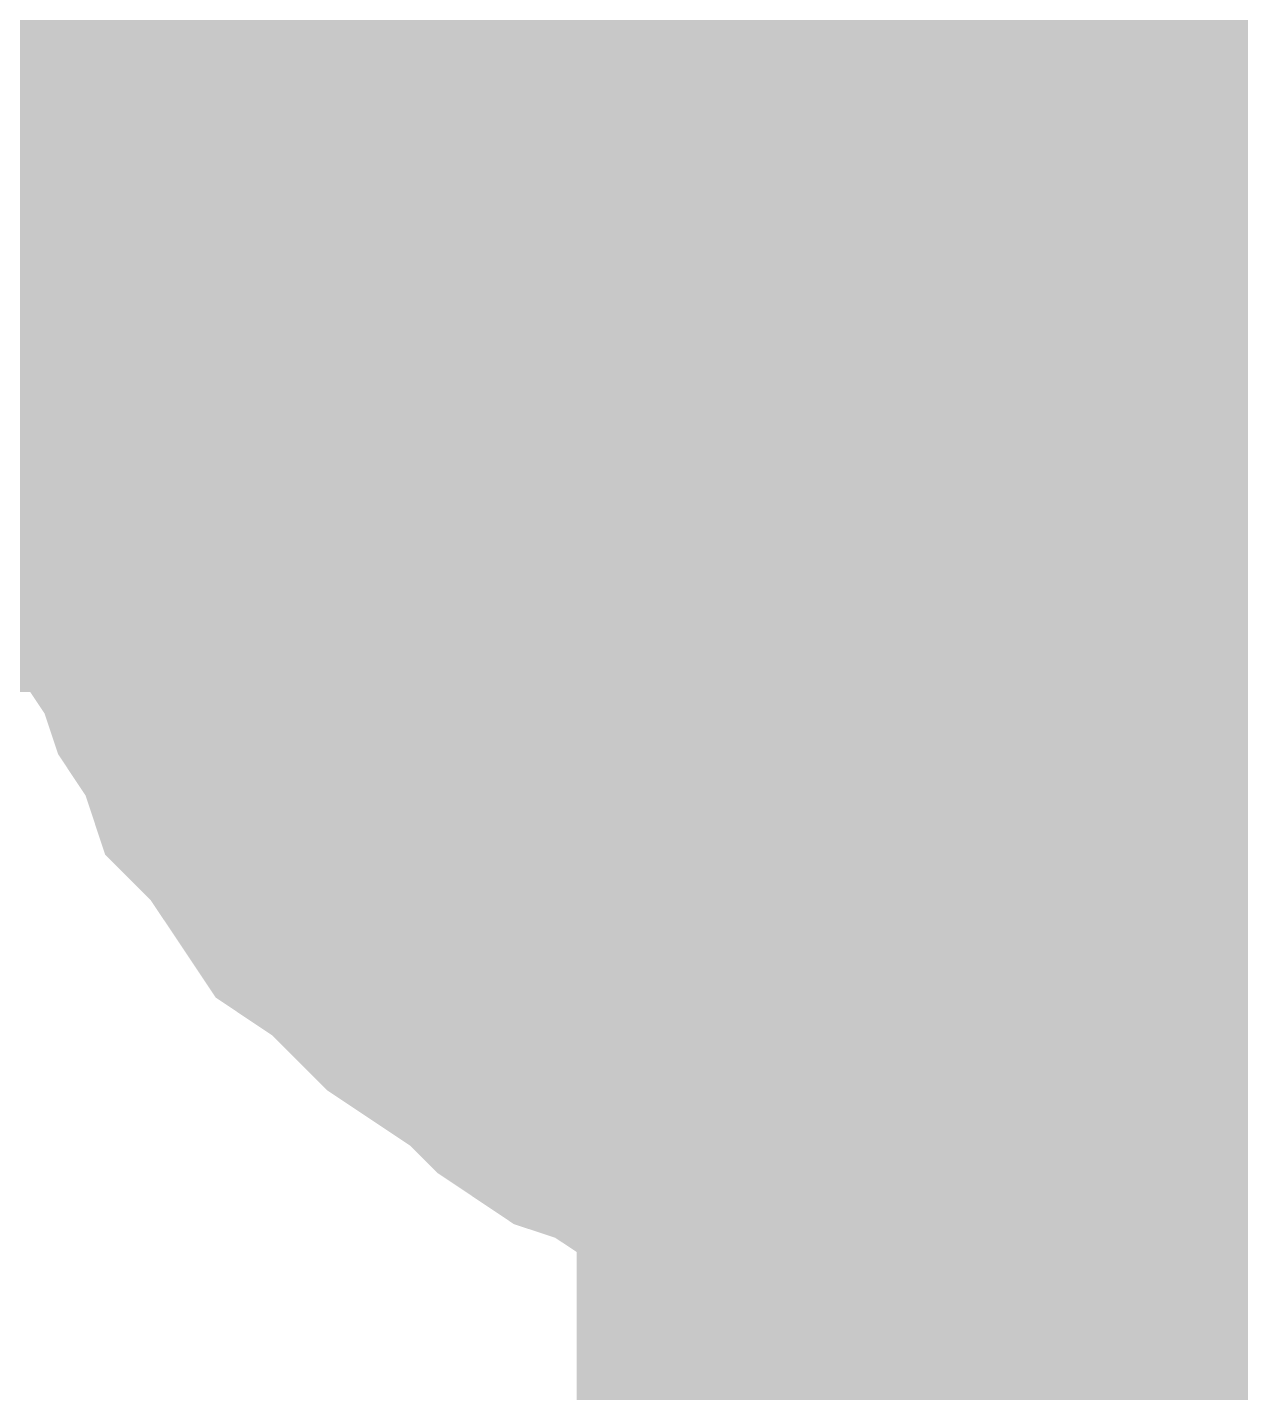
# Model space of a CAD drawing. Header units: inches. Extents: x 0 to 841, y 0 to 594.
# Drawn here: x 329.183 to 330.174, y 329.045 to 330.161 of the extents above; entities that cross this region are included whole.
import ezdxf

# ---------------------------------------------------------------- set-up
doc = ezdxf.new("R2010")
doc.units = ezdxf.units.IN
doc.layers.add('Sheet', color=255, linetype='Continuous')

msp = doc.modelspace()

# ---------------------------------------------------------------- linework, layer by layer
at = {"layer": 'Sheet'}
msp.add_lwpolyline([(329.746, 330, 0.508, 0.508, 1), (330.254, 330, 0.508, 0.508, 1)], format="xyseb", close=True, dxfattribs=at)
for points in [[(329.2539, 329.9925, 0.2997, 0.2997, 0), (329.2539, 330.0374, 0.2997, 0.2997, 0), (329.2539, 330.0711, 0.2997, 0.2997, 0), (329.2652, 330.1048, 0.2997, 0.2997, 0), (329.2652, 330.1497, 0.2997, 0.2997, 0), (329.2764, 330.1834, 0.2997, 0.2997, 0), (329.2876, 330.2171, 0.2997, 0.2997, 0), (329.2988, 330.262, 0.2997, 0.2997, 0), (329.3101, 330.2957, 0.2997, 0.2997, 0), (329.3325, 330.3294, 0.2997, 0.2997, 0)], [(329.2539, 329.9925, 0.2997, 0.2997, 0), (329.2539, 330.0374, 0.2997, 0.2997, 0), (329.2539, 330.0711, 0.2997, 0.2997, 0), (329.2652, 330.1048, 0.2997, 0.2997, 0), (329.2652, 330.1497, 0.2997, 0.2997, 0), (329.2764, 330.1834, 0.2997, 0.2997, 0), (329.2876, 330.2171, 0.2997, 0.2997, 0), (329.2988, 330.262, 0.2997, 0.2997, 0), (329.3101, 330.2957, 0.2997, 0.2997, 0), (329.3325, 330.3294, 0.2997, 0.2997, 0)], [(329.2539, 329.9925, 0.2997, 0.2997, 0), (329.2539, 330.0374, 0.2997, 0.2997, 0), (329.2539, 330.0711, 0.2997, 0.2997, 0), (329.2652, 330.1048, 0.2997, 0.2997, 0), (329.2652, 330.1497, 0.2997, 0.2997, 0), (329.2764, 330.1834, 0.2997, 0.2997, 0), (329.2876, 330.2171, 0.2997, 0.2997, 0), (329.2988, 330.262, 0.2997, 0.2997, 0), (329.3101, 330.2957, 0.2997, 0.2997, 0), (329.3325, 330.3294, 0.2997, 0.2997, 0)], [(329.501, 329.9925, 0.2997, 0.2997, 0), (329.501, 330.015, 0.2997, 0.2997, 0), (329.501, 330.0487, 0.2997, 0.2997, 0), (329.5122, 330.0711, 0.2997, 0.2997, 0), (329.5122, 330.0936, 0.2997, 0.2997, 0), (329.5122, 330.116, 0.2997, 0.2997, 0), (329.5234, 330.1385, 0.2997, 0.2997, 0), (329.5346, 330.1722, 0.2997, 0.2997, 0), (329.5459, 330.1946, 0.2997, 0.2997, 0), (329.5459, 330.2171, 0.2997, 0.2997, 0), (329.5571, 330.2396, 0.2997, 0.2997, 0), (329.5683, 330.2508, 0.2997, 0.2997, 0), (329.5908, 330.2733, 0.2997, 0.2997, 0), (329.602, 330.2957, 0.2997, 0.2997, 0), (329.6133, 330.3182, 0.2997, 0.2997, 0)], [(329.501, 329.9925, 0.2997, 0.2997, 0), (329.501, 330.015, 0.2997, 0.2997, 0), (329.501, 330.0487, 0.2997, 0.2997, 0), (329.5122, 330.0711, 0.2997, 0.2997, 0), (329.5122, 330.0936, 0.2997, 0.2997, 0), (329.5122, 330.116, 0.2997, 0.2997, 0), (329.5234, 330.1385, 0.2997, 0.2997, 0), (329.5346, 330.1722, 0.2997, 0.2997, 0), (329.5459, 330.1946, 0.2997, 0.2997, 0), (329.5459, 330.2171, 0.2997, 0.2997, 0), (329.5571, 330.2396, 0.2997, 0.2997, 0), (329.5683, 330.2508, 0.2997, 0.2997, 0), (329.5908, 330.2733, 0.2997, 0.2997, 0), (329.602, 330.2957, 0.2997, 0.2997, 0), (329.6133, 330.3182, 0.2997, 0.2997, 0)], [(350.0049, 324.9953, 0.7493, 0.7493, 0), (345.0081, 324.9953, 0.7493, 0.7493, 0), (345.0081, 329.9925, 0.7493, 0.7493, 0), (330.0063, 329.9925, 0.7493, 0.7493, 0), (312.5116, 329.9925, 0.7493, 0.7493, 0)], [(330.0063, 324.49, 0.7493, 0.7493, 0), (330.0063, 329.9925, 0.7493, 0.7493, 0)], [(329.2539, 329.9925, 0.0991, 0.0991, 0), (329.2539, 330.0374, 0.0991, 0.0991, 0), (329.2539, 330.0711, 0.0991, 0.0991, 0), (329.2652, 330.1048, 0.0991, 0.0991, 0), (329.2652, 330.1497, 0.0991, 0.0991, 0), (329.2764, 330.1834, 0.0991, 0.0991, 0), (329.2876, 330.2171, 0.0991, 0.0991, 0)], [(329.2539, 329.9925, 0.0991, 0.0991, 0), (329.2539, 330.0374, 0.0991, 0.0991, 0), (329.2539, 330.0711, 0.0991, 0.0991, 0), (329.2652, 330.1048, 0.0991, 0.0991, 0), (329.2652, 330.1497, 0.0991, 0.0991, 0), (329.2764, 330.1834, 0.0991, 0.0991, 0), (329.2876, 330.2171, 0.0991, 0.0991, 0)], [(329.2539, 329.9925, 0.0991, 0.0991, 0), (329.2539, 330.0374, 0.0991, 0.0991, 0), (329.2539, 330.0711, 0.0991, 0.0991, 0), (329.2652, 330.1048, 0.0991, 0.0991, 0), (329.2652, 330.1497, 0.0991, 0.0991, 0), (329.2764, 330.1834, 0.0991, 0.0991, 0), (329.2876, 330.2171, 0.0991, 0.0991, 0)], [(329.501, 329.9925, 0.0991, 0.0991, 0), (329.501, 330.015, 0.0991, 0.0991, 0), (329.501, 330.0487, 0.0991, 0.0991, 0), (329.5122, 330.0711, 0.0991, 0.0991, 0), (329.5122, 330.0936, 0.0991, 0.0991, 0), (329.5122, 330.116, 0.0991, 0.0991, 0), (329.5234, 330.1385, 0.0991, 0.0991, 0), (329.5346, 330.1722, 0.0991, 0.0991, 0), (329.5459, 330.1946, 0.0991, 0.0991, 0), (329.5459, 330.2171, 0.0991, 0.0991, 0)], [(329.501, 329.9925, 0.0991, 0.0991, 0), (329.501, 330.015, 0.0991, 0.0991, 0), (329.501, 330.0487, 0.0991, 0.0991, 0), (329.5122, 330.0711, 0.0991, 0.0991, 0), (329.5122, 330.0936, 0.0991, 0.0991, 0), (329.5122, 330.116, 0.0991, 0.0991, 0), (329.5234, 330.1385, 0.0991, 0.0991, 0), (329.5346, 330.1722, 0.0991, 0.0991, 0), (329.5459, 330.1946, 0.0991, 0.0991, 0), (329.5459, 330.2171, 0.0991, 0.0991, 0)], [(330.0063, 329.2289, 0.2997, 0.2997, 0), (329.9726, 329.2289, 0.2997, 0.2997, 0), (329.9277, 329.2289, 0.2997, 0.2997, 0), (329.894, 329.2401, 0.2997, 0.2997, 0), (329.8491, 329.2401, 0.2997, 0.2997, 0), (329.8154, 329.2514, 0.2997, 0.2997, 0), (329.7817, 329.2626, 0.2997, 0.2997, 0), (329.748, 329.2738, 0.2997, 0.2997, 0), (329.7143, 329.2851, 0.2997, 0.2997, 0), (329.6806, 329.3075, 0.2997, 0.2997, 0), (329.6469, 329.3187, 0.2997, 0.2997, 0), (329.6133, 329.3412, 0.2997, 0.2997, 0), (329.5908, 329.3637, 0.2997, 0.2997, 0), (329.5571, 329.3861, 0.2997, 0.2997, 0), (329.5234, 329.4086, 0.2997, 0.2997, 0), (329.501, 329.431, 0.2997, 0.2997, 0), (329.4785, 329.4535, 0.2997, 0.2997, 0), (329.4448, 329.476, 0.2997, 0.2997, 0), (329.4224, 329.5096, 0.2997, 0.2997, 0), (329.3999, 329.5433, 0.2997, 0.2997, 0), (329.3774, 329.5658, 0.2997, 0.2997, 0), (329.3662, 329.5995, 0.2997, 0.2997, 0), (329.3438, 329.6332, 0.2997, 0.2997, 0), (329.3325, 329.6669, 0.2997, 0.2997, 0), (329.3101, 329.7005, 0.2997, 0.2997, 0), (329.2988, 329.7342, 0.2997, 0.2997, 0), (329.2876, 329.7679, 0.2997, 0.2997, 0), (329.2764, 329.8016, 0.2997, 0.2997, 0), (329.2652, 329.8353, 0.2997, 0.2997, 0), (329.2652, 329.8802, 0.2997, 0.2997, 0), (329.2539, 329.9139, 0.2997, 0.2997, 0), (329.2539, 329.9588, 0.2997, 0.2997, 0), (329.2539, 329.9925, 0.2997, 0.2997, 0)], [(329.2539, 329.9925, 0.2997, 0.2997, 0), (329.2539, 329.9925, 0.2997, 0.2997, 0)], [(330.0063, 329.2289, 0.2997, 0.2997, 0), (329.9726, 329.2289, 0.2997, 0.2997, 0), (329.9277, 329.2289, 0.2997, 0.2997, 0), (329.894, 329.2401, 0.2997, 0.2997, 0), (329.8491, 329.2401, 0.2997, 0.2997, 0), (329.8154, 329.2514, 0.2997, 0.2997, 0), (329.7817, 329.2626, 0.2997, 0.2997, 0), (329.748, 329.2738, 0.2997, 0.2997, 0), (329.7143, 329.2851, 0.2997, 0.2997, 0), (329.6806, 329.3075, 0.2997, 0.2997, 0), (329.6469, 329.3187, 0.2997, 0.2997, 0), (329.6133, 329.3412, 0.2997, 0.2997, 0), (329.5908, 329.3637, 0.2997, 0.2997, 0), (329.5571, 329.3861, 0.2997, 0.2997, 0), (329.5234, 329.4086, 0.2997, 0.2997, 0), (329.501, 329.431, 0.2997, 0.2997, 0), (329.4785, 329.4535, 0.2997, 0.2997, 0), (329.4448, 329.476, 0.2997, 0.2997, 0), (329.4224, 329.5096, 0.2997, 0.2997, 0), (329.3999, 329.5433, 0.2997, 0.2997, 0), (329.3774, 329.5658, 0.2997, 0.2997, 0), (329.3662, 329.5995, 0.2997, 0.2997, 0), (329.3438, 329.6332, 0.2997, 0.2997, 0), (329.3325, 329.6669, 0.2997, 0.2997, 0), (329.3101, 329.7005, 0.2997, 0.2997, 0), (329.2988, 329.7342, 0.2997, 0.2997, 0), (329.2876, 329.7679, 0.2997, 0.2997, 0), (329.2764, 329.8016, 0.2997, 0.2997, 0), (329.2652, 329.8353, 0.2997, 0.2997, 0), (329.2652, 329.8802, 0.2997, 0.2997, 0), (329.2539, 329.9139, 0.2997, 0.2997, 0), (329.2539, 329.9588, 0.2997, 0.2997, 0), (329.2539, 329.9925, 0.2997, 0.2997, 0)], [(329.2539, 329.9925, 0.2997, 0.2997, 0), (329.2539, 329.9925, 0.2997, 0.2997, 0)], [(330.0063, 329.2289, 0.2997, 0.2997, 0), (329.9726, 329.2289, 0.2997, 0.2997, 0), (329.9277, 329.2289, 0.2997, 0.2997, 0), (329.894, 329.2401, 0.2997, 0.2997, 0), (329.8491, 329.2401, 0.2997, 0.2997, 0), (329.8154, 329.2514, 0.2997, 0.2997, 0), (329.7817, 329.2626, 0.2997, 0.2997, 0), (329.748, 329.2738, 0.2997, 0.2997, 0), (329.7143, 329.2851, 0.2997, 0.2997, 0), (329.6806, 329.3075, 0.2997, 0.2997, 0), (329.6469, 329.3187, 0.2997, 0.2997, 0), (329.6133, 329.3412, 0.2997, 0.2997, 0), (329.5908, 329.3637, 0.2997, 0.2997, 0), (329.5571, 329.3861, 0.2997, 0.2997, 0), (329.5234, 329.4086, 0.2997, 0.2997, 0), (329.501, 329.431, 0.2997, 0.2997, 0), (329.4785, 329.4535, 0.2997, 0.2997, 0), (329.4448, 329.476, 0.2997, 0.2997, 0), (329.4224, 329.5096, 0.2997, 0.2997, 0), (329.3999, 329.5433, 0.2997, 0.2997, 0), (329.3774, 329.5658, 0.2997, 0.2997, 0), (329.3662, 329.5995, 0.2997, 0.2997, 0), (329.3438, 329.6332, 0.2997, 0.2997, 0), (329.3325, 329.6669, 0.2997, 0.2997, 0), (329.3101, 329.7005, 0.2997, 0.2997, 0), (329.2988, 329.7342, 0.2997, 0.2997, 0), (329.2876, 329.7679, 0.2997, 0.2997, 0), (329.2764, 329.8016, 0.2997, 0.2997, 0), (329.2652, 329.8353, 0.2997, 0.2997, 0), (329.2652, 329.8802, 0.2997, 0.2997, 0), (329.2539, 329.9139, 0.2997, 0.2997, 0), (329.2539, 329.9588, 0.2997, 0.2997, 0), (329.2539, 329.9925, 0.2997, 0.2997, 0)], [(329.2539, 329.9925, 0.2997, 0.2997, 0), (329.2539, 329.9925, 0.2997, 0.2997, 0)], [(330.0063, 329.4872, 0.2997, 0.2997, 0), (329.9838, 329.4872, 0.2997, 0.2997, 0), (329.9501, 329.4872, 0.2997, 0.2997, 0), (329.9277, 329.4984, 0.2997, 0.2997, 0), (329.9052, 329.4984, 0.2997, 0.2997, 0), (329.8827, 329.4984, 0.2997, 0.2997, 0), (329.8603, 329.5096, 0.2997, 0.2997, 0), (329.8266, 329.5209, 0.2997, 0.2997, 0), (329.8041, 329.5321, 0.2997, 0.2997, 0), (329.7817, 329.5321, 0.2997, 0.2997, 0), (329.7592, 329.5433, 0.2997, 0.2997, 0), (329.748, 329.5546, 0.2997, 0.2997, 0), (329.7255, 329.577, 0.2997, 0.2997, 0), (329.7031, 329.5882, 0.2997, 0.2997, 0), (329.6806, 329.5995, 0.2997, 0.2997, 0), (329.6694, 329.6219, 0.2997, 0.2997, 0), (329.6469, 329.6332, 0.2997, 0.2997, 0), (329.6357, 329.6556, 0.2997, 0.2997, 0), (329.6133, 329.6669, 0.2997, 0.2997, 0), (329.602, 329.6893, 0.2997, 0.2997, 0), (329.5908, 329.7118, 0.2997, 0.2997, 0), (329.5683, 329.7342, 0.2997, 0.2997, 0), (329.5571, 329.7455, 0.2997, 0.2997, 0), (329.5459, 329.7679, 0.2997, 0.2997, 0), (329.5459, 329.7904, 0.2997, 0.2997, 0), (329.5346, 329.8128, 0.2997, 0.2997, 0), (329.5234, 329.8465, 0.2997, 0.2997, 0), (329.5122, 329.869, 0.2997, 0.2997, 0), (329.5122, 329.8914, 0.2997, 0.2997, 0), (329.5122, 329.9139, 0.2997, 0.2997, 0), (329.501, 329.9364, 0.2997, 0.2997, 0), (329.501, 329.9701, 0.2997, 0.2997, 0), (329.501, 329.9925, 0.2997, 0.2997, 0)], [(329.501, 329.9925, 0.2997, 0.2997, 0), (329.501, 329.9925, 0.2997, 0.2997, 0)], [(330.0063, 329.4872, 0.2997, 0.2997, 0), (329.9838, 329.4872, 0.2997, 0.2997, 0), (329.9501, 329.4872, 0.2997, 0.2997, 0), (329.9277, 329.4984, 0.2997, 0.2997, 0), (329.9052, 329.4984, 0.2997, 0.2997, 0), (329.8827, 329.4984, 0.2997, 0.2997, 0), (329.8603, 329.5096, 0.2997, 0.2997, 0), (329.8266, 329.5209, 0.2997, 0.2997, 0), (329.8041, 329.5321, 0.2997, 0.2997, 0), (329.7817, 329.5321, 0.2997, 0.2997, 0), (329.7592, 329.5433, 0.2997, 0.2997, 0), (329.748, 329.5546, 0.2997, 0.2997, 0), (329.7255, 329.577, 0.2997, 0.2997, 0), (329.7031, 329.5882, 0.2997, 0.2997, 0), (329.6806, 329.5995, 0.2997, 0.2997, 0), (329.6694, 329.6219, 0.2997, 0.2997, 0), (329.6469, 329.6332, 0.2997, 0.2997, 0), (329.6357, 329.6556, 0.2997, 0.2997, 0), (329.6133, 329.6669, 0.2997, 0.2997, 0), (329.602, 329.6893, 0.2997, 0.2997, 0), (329.5908, 329.7118, 0.2997, 0.2997, 0), (329.5683, 329.7342, 0.2997, 0.2997, 0), (329.5571, 329.7455, 0.2997, 0.2997, 0), (329.5459, 329.7679, 0.2997, 0.2997, 0), (329.5459, 329.7904, 0.2997, 0.2997, 0), (329.5346, 329.8128, 0.2997, 0.2997, 0), (329.5234, 329.8465, 0.2997, 0.2997, 0), (329.5122, 329.869, 0.2997, 0.2997, 0), (329.5122, 329.8914, 0.2997, 0.2997, 0), (329.5122, 329.9139, 0.2997, 0.2997, 0), (329.501, 329.9364, 0.2997, 0.2997, 0), (329.501, 329.9701, 0.2997, 0.2997, 0), (329.501, 329.9925, 0.2997, 0.2997, 0)], [(329.501, 329.9925, 0.2997, 0.2997, 0), (329.501, 329.9925, 0.2997, 0.2997, 0)], [(330.0063, 324.9953, 0.2997, 0.2997, 0), (330.0063, 329.9925, 0.2997, 0.2997, 0)], [(330.0063, 329.2289, 0.0991, 0.0991, 0), (329.9726, 329.2289, 0.0991, 0.0991, 0), (329.9277, 329.2289, 0.0991, 0.0991, 0), (329.894, 329.2401, 0.0991, 0.0991, 0), (329.8491, 329.2401, 0.0991, 0.0991, 0), (329.8154, 329.2514, 0.0991, 0.0991, 0), (329.7817, 329.2626, 0.0991, 0.0991, 0), (329.748, 329.2738, 0.0991, 0.0991, 0), (329.7143, 329.2851, 0.0991, 0.0991, 0), (329.6806, 329.3075, 0.0991, 0.0991, 0), (329.6469, 329.3187, 0.0991, 0.0991, 0), (329.6133, 329.3412, 0.0991, 0.0991, 0), (329.5908, 329.3637, 0.0991, 0.0991, 0), (329.5571, 329.3861, 0.0991, 0.0991, 0), (329.5234, 329.4086, 0.0991, 0.0991, 0), (329.501, 329.431, 0.0991, 0.0991, 0), (329.4785, 329.4535, 0.0991, 0.0991, 0), (329.4448, 329.476, 0.0991, 0.0991, 0), (329.4224, 329.5096, 0.0991, 0.0991, 0), (329.3999, 329.5433, 0.0991, 0.0991, 0), (329.3774, 329.5658, 0.0991, 0.0991, 0), (329.3662, 329.5995, 0.0991, 0.0991, 0), (329.3438, 329.6332, 0.0991, 0.0991, 0), (329.3325, 329.6669, 0.0991, 0.0991, 0), (329.3101, 329.7005, 0.0991, 0.0991, 0), (329.2988, 329.7342, 0.0991, 0.0991, 0), (329.2876, 329.7679, 0.0991, 0.0991, 0), (329.2764, 329.8016, 0.0991, 0.0991, 0), (329.2652, 329.8353, 0.0991, 0.0991, 0), (329.2652, 329.8802, 0.0991, 0.0991, 0), (329.2539, 329.9139, 0.0991, 0.0991, 0), (329.2539, 329.9588, 0.0991, 0.0991, 0), (329.2539, 329.9925, 0.0991, 0.0991, 0)], [(329.2539, 329.9925, 0.0991, 0.0991, 0), (329.2539, 329.9925, 0.0991, 0.0991, 0)], [(330.0063, 329.2289, 0.0991, 0.0991, 0), (329.9726, 329.2289, 0.0991, 0.0991, 0), (329.9277, 329.2289, 0.0991, 0.0991, 0), (329.894, 329.2401, 0.0991, 0.0991, 0), (329.8491, 329.2401, 0.0991, 0.0991, 0), (329.8154, 329.2514, 0.0991, 0.0991, 0), (329.7817, 329.2626, 0.0991, 0.0991, 0), (329.748, 329.2738, 0.0991, 0.0991, 0), (329.7143, 329.2851, 0.0991, 0.0991, 0), (329.6806, 329.3075, 0.0991, 0.0991, 0), (329.6469, 329.3187, 0.0991, 0.0991, 0), (329.6133, 329.3412, 0.0991, 0.0991, 0), (329.5908, 329.3637, 0.0991, 0.0991, 0), (329.5571, 329.3861, 0.0991, 0.0991, 0), (329.5234, 329.4086, 0.0991, 0.0991, 0), (329.501, 329.431, 0.0991, 0.0991, 0), (329.4785, 329.4535, 0.0991, 0.0991, 0), (329.4448, 329.476, 0.0991, 0.0991, 0), (329.4224, 329.5096, 0.0991, 0.0991, 0), (329.3999, 329.5433, 0.0991, 0.0991, 0), (329.3774, 329.5658, 0.0991, 0.0991, 0), (329.3662, 329.5995, 0.0991, 0.0991, 0), (329.3438, 329.6332, 0.0991, 0.0991, 0), (329.3325, 329.6669, 0.0991, 0.0991, 0), (329.3101, 329.7005, 0.0991, 0.0991, 0), (329.2988, 329.7342, 0.0991, 0.0991, 0), (329.2876, 329.7679, 0.0991, 0.0991, 0), (329.2764, 329.8016, 0.0991, 0.0991, 0), (329.2652, 329.8353, 0.0991, 0.0991, 0), (329.2652, 329.8802, 0.0991, 0.0991, 0), (329.2539, 329.9139, 0.0991, 0.0991, 0), (329.2539, 329.9588, 0.0991, 0.0991, 0), (329.2539, 329.9925, 0.0991, 0.0991, 0)], [(329.2539, 329.9925, 0.0991, 0.0991, 0), (329.2539, 329.9925, 0.0991, 0.0991, 0)], [(330.0063, 329.2289, 0.0991, 0.0991, 0), (329.9726, 329.2289, 0.0991, 0.0991, 0), (329.9277, 329.2289, 0.0991, 0.0991, 0), (329.894, 329.2401, 0.0991, 0.0991, 0), (329.8491, 329.2401, 0.0991, 0.0991, 0), (329.8154, 329.2514, 0.0991, 0.0991, 0), (329.7817, 329.2626, 0.0991, 0.0991, 0), (329.748, 329.2738, 0.0991, 0.0991, 0), (329.7143, 329.2851, 0.0991, 0.0991, 0), (329.6806, 329.3075, 0.0991, 0.0991, 0), (329.6469, 329.3187, 0.0991, 0.0991, 0), (329.6133, 329.3412, 0.0991, 0.0991, 0), (329.5908, 329.3637, 0.0991, 0.0991, 0), (329.5571, 329.3861, 0.0991, 0.0991, 0), (329.5234, 329.4086, 0.0991, 0.0991, 0), (329.501, 329.431, 0.0991, 0.0991, 0), (329.4785, 329.4535, 0.0991, 0.0991, 0), (329.4448, 329.476, 0.0991, 0.0991, 0), (329.4224, 329.5096, 0.0991, 0.0991, 0), (329.3999, 329.5433, 0.0991, 0.0991, 0), (329.3774, 329.5658, 0.0991, 0.0991, 0), (329.3662, 329.5995, 0.0991, 0.0991, 0), (329.3438, 329.6332, 0.0991, 0.0991, 0), (329.3325, 329.6669, 0.0991, 0.0991, 0), (329.3101, 329.7005, 0.0991, 0.0991, 0), (329.2988, 329.7342, 0.0991, 0.0991, 0), (329.2876, 329.7679, 0.0991, 0.0991, 0), (329.2764, 329.8016, 0.0991, 0.0991, 0), (329.2652, 329.8353, 0.0991, 0.0991, 0), (329.2652, 329.8802, 0.0991, 0.0991, 0), (329.2539, 329.9139, 0.0991, 0.0991, 0), (329.2539, 329.9588, 0.0991, 0.0991, 0), (329.2539, 329.9925, 0.0991, 0.0991, 0)], [(329.2539, 329.9925, 0.0991, 0.0991, 0), (329.2539, 329.9925, 0.0991, 0.0991, 0)], [(330.0063, 329.4872, 0.0991, 0.0991, 0), (329.9838, 329.4872, 0.0991, 0.0991, 0), (329.9501, 329.4872, 0.0991, 0.0991, 0), (329.9277, 329.4984, 0.0991, 0.0991, 0), (329.9052, 329.4984, 0.0991, 0.0991, 0), (329.8827, 329.4984, 0.0991, 0.0991, 0), (329.8603, 329.5096, 0.0991, 0.0991, 0), (329.8266, 329.5209, 0.0991, 0.0991, 0), (329.8041, 329.5321, 0.0991, 0.0991, 0), (329.7817, 329.5321, 0.0991, 0.0991, 0), (329.7592, 329.5433, 0.0991, 0.0991, 0), (329.748, 329.5546, 0.0991, 0.0991, 0), (329.7255, 329.577, 0.0991, 0.0991, 0), (329.7031, 329.5882, 0.0991, 0.0991, 0), (329.6806, 329.5995, 0.0991, 0.0991, 0), (329.6694, 329.6219, 0.0991, 0.0991, 0), (329.6469, 329.6332, 0.0991, 0.0991, 0), (329.6357, 329.6556, 0.0991, 0.0991, 0), (329.6133, 329.6669, 0.0991, 0.0991, 0), (329.602, 329.6893, 0.0991, 0.0991, 0), (329.5908, 329.7118, 0.0991, 0.0991, 0), (329.5683, 329.7342, 0.0991, 0.0991, 0), (329.5571, 329.7455, 0.0991, 0.0991, 0), (329.5459, 329.7679, 0.0991, 0.0991, 0), (329.5459, 329.7904, 0.0991, 0.0991, 0), (329.5346, 329.8128, 0.0991, 0.0991, 0), (329.5234, 329.8465, 0.0991, 0.0991, 0), (329.5122, 329.869, 0.0991, 0.0991, 0), (329.5122, 329.8914, 0.0991, 0.0991, 0), (329.5122, 329.9139, 0.0991, 0.0991, 0), (329.501, 329.9364, 0.0991, 0.0991, 0), (329.501, 329.9701, 0.0991, 0.0991, 0), (329.501, 329.9925, 0.0991, 0.0991, 0)], [(329.501, 329.9925, 0.0991, 0.0991, 0), (329.501, 329.9925, 0.0991, 0.0991, 0)], [(330.0063, 329.4872, 0.0991, 0.0991, 0), (329.9838, 329.4872, 0.0991, 0.0991, 0), (329.9501, 329.4872, 0.0991, 0.0991, 0), (329.9277, 329.4984, 0.0991, 0.0991, 0), (329.9052, 329.4984, 0.0991, 0.0991, 0), (329.8827, 329.4984, 0.0991, 0.0991, 0), (329.8603, 329.5096, 0.0991, 0.0991, 0), (329.8266, 329.5209, 0.0991, 0.0991, 0), (329.8041, 329.5321, 0.0991, 0.0991, 0), (329.7817, 329.5321, 0.0991, 0.0991, 0), (329.7592, 329.5433, 0.0991, 0.0991, 0), (329.748, 329.5546, 0.0991, 0.0991, 0), (329.7255, 329.577, 0.0991, 0.0991, 0), (329.7031, 329.5882, 0.0991, 0.0991, 0), (329.6806, 329.5995, 0.0991, 0.0991, 0), (329.6694, 329.6219, 0.0991, 0.0991, 0), (329.6469, 329.6332, 0.0991, 0.0991, 0), (329.6357, 329.6556, 0.0991, 0.0991, 0), (329.6133, 329.6669, 0.0991, 0.0991, 0), (329.602, 329.6893, 0.0991, 0.0991, 0), (329.5908, 329.7118, 0.0991, 0.0991, 0), (329.5683, 329.7342, 0.0991, 0.0991, 0), (329.5571, 329.7455, 0.0991, 0.0991, 0), (329.5459, 329.7679, 0.0991, 0.0991, 0), (329.5459, 329.7904, 0.0991, 0.0991, 0), (329.5346, 329.8128, 0.0991, 0.0991, 0), (329.5234, 329.8465, 0.0991, 0.0991, 0), (329.5122, 329.869, 0.0991, 0.0991, 0), (329.5122, 329.8914, 0.0991, 0.0991, 0), (329.5122, 329.9139, 0.0991, 0.0991, 0), (329.501, 329.9364, 0.0991, 0.0991, 0), (329.501, 329.9701, 0.0991, 0.0991, 0), (329.501, 329.9925, 0.0991, 0.0991, 0)], [(329.501, 329.9925, 0.0991, 0.0991, 0), (329.501, 329.9925, 0.0991, 0.0991, 0)], [(330.3319, 329.5995, 0.2997, 0.2997, 0), (330.3094, 329.5882, 0.2997, 0.2997, 0), (330.2982, 329.577, 0.2997, 0.2997, 0), (330.2758, 329.5546, 0.2997, 0.2997, 0), (330.2533, 329.5433, 0.2997, 0.2997, 0), (330.2308, 329.5321, 0.2997, 0.2997, 0), (330.2084, 329.5321, 0.2997, 0.2997, 0), (330.1859, 329.5209, 0.2997, 0.2997, 0), (330.1635, 329.5096, 0.2997, 0.2997, 0), (330.1298, 329.4984, 0.2997, 0.2997, 0), (330.1073, 329.4984, 0.2997, 0.2997, 0), (330.0849, 329.4984, 0.2997, 0.2997, 0), (330.0624, 329.4872, 0.2997, 0.2997, 0), (330.0287, 329.4872, 0.2997, 0.2997, 0), (330.0063, 329.4872, 0.2997, 0.2997, 0)], [(330.3319, 329.5995, 0.2997, 0.2997, 0), (330.3094, 329.5882, 0.2997, 0.2997, 0), (330.2982, 329.577, 0.2997, 0.2997, 0), (330.2758, 329.5546, 0.2997, 0.2997, 0), (330.2533, 329.5433, 0.2997, 0.2997, 0), (330.2308, 329.5321, 0.2997, 0.2997, 0), (330.2084, 329.5321, 0.2997, 0.2997, 0), (330.1859, 329.5209, 0.2997, 0.2997, 0), (330.1635, 329.5096, 0.2997, 0.2997, 0), (330.1298, 329.4984, 0.2997, 0.2997, 0), (330.1073, 329.4984, 0.2997, 0.2997, 0), (330.0849, 329.4984, 0.2997, 0.2997, 0), (330.0624, 329.4872, 0.2997, 0.2997, 0), (330.0287, 329.4872, 0.2997, 0.2997, 0), (330.0063, 329.4872, 0.2997, 0.2997, 0)], [(330.2308, 329.5321, 0.0991, 0.0991, 0), (330.2084, 329.5321, 0.0991, 0.0991, 0), (330.1859, 329.5209, 0.0991, 0.0991, 0), (330.1635, 329.5096, 0.0991, 0.0991, 0), (330.1298, 329.4984, 0.0991, 0.0991, 0), (330.1073, 329.4984, 0.0991, 0.0991, 0), (330.0849, 329.4984, 0.0991, 0.0991, 0), (330.0624, 329.4872, 0.0991, 0.0991, 0), (330.0287, 329.4872, 0.0991, 0.0991, 0), (330.0063, 329.4872, 0.0991, 0.0991, 0)], [(330.2308, 329.5321, 0.0991, 0.0991, 0), (330.2084, 329.5321, 0.0991, 0.0991, 0), (330.1859, 329.5209, 0.0991, 0.0991, 0), (330.1635, 329.5096, 0.0991, 0.0991, 0), (330.1298, 329.4984, 0.0991, 0.0991, 0), (330.1073, 329.4984, 0.0991, 0.0991, 0), (330.0849, 329.4984, 0.0991, 0.0991, 0), (330.0624, 329.4872, 0.0991, 0.0991, 0), (330.0287, 329.4872, 0.0991, 0.0991, 0), (330.0063, 329.4872, 0.0991, 0.0991, 0)], [(330.3431, 329.3075, 0.2997, 0.2997, 0), (330.3094, 329.2851, 0.2997, 0.2997, 0), (330.2758, 329.2738, 0.2997, 0.2997, 0), (330.2308, 329.2626, 0.2997, 0.2997, 0), (330.1972, 329.2514, 0.2997, 0.2997, 0), (330.1635, 329.2401, 0.2997, 0.2997, 0), (330.1186, 329.2401, 0.2997, 0.2997, 0), (330.0849, 329.2289, 0.2997, 0.2997, 0), (330.0512, 329.2289, 0.2997, 0.2997, 0), (330.0063, 329.2289, 0.2997, 0.2997, 0)], [(330.3431, 329.3075, 0.2997, 0.2997, 0), (330.3094, 329.2851, 0.2997, 0.2997, 0), (330.2758, 329.2738, 0.2997, 0.2997, 0), (330.2308, 329.2626, 0.2997, 0.2997, 0), (330.1972, 329.2514, 0.2997, 0.2997, 0), (330.1635, 329.2401, 0.2997, 0.2997, 0), (330.1186, 329.2401, 0.2997, 0.2997, 0), (330.0849, 329.2289, 0.2997, 0.2997, 0), (330.0512, 329.2289, 0.2997, 0.2997, 0), (330.0063, 329.2289, 0.2997, 0.2997, 0)], [(330.3431, 329.3075, 0.2997, 0.2997, 0), (330.3094, 329.2851, 0.2997, 0.2997, 0), (330.2758, 329.2738, 0.2997, 0.2997, 0), (330.2308, 329.2626, 0.2997, 0.2997, 0), (330.1972, 329.2514, 0.2997, 0.2997, 0), (330.1635, 329.2401, 0.2997, 0.2997, 0), (330.1186, 329.2401, 0.2997, 0.2997, 0), (330.0849, 329.2289, 0.2997, 0.2997, 0), (330.0512, 329.2289, 0.2997, 0.2997, 0), (330.0063, 329.2289, 0.2997, 0.2997, 0)], [(330.2308, 329.2626, 0.0991, 0.0991, 0), (330.1972, 329.2514, 0.0991, 0.0991, 0), (330.1635, 329.2401, 0.0991, 0.0991, 0), (330.1186, 329.2401, 0.0991, 0.0991, 0), (330.0849, 329.2289, 0.0991, 0.0991, 0), (330.0512, 329.2289, 0.0991, 0.0991, 0), (330.0063, 329.2289, 0.0991, 0.0991, 0)], [(330.2308, 329.2626, 0.0991, 0.0991, 0), (330.1972, 329.2514, 0.0991, 0.0991, 0), (330.1635, 329.2401, 0.0991, 0.0991, 0), (330.1186, 329.2401, 0.0991, 0.0991, 0), (330.0849, 329.2289, 0.0991, 0.0991, 0), (330.0512, 329.2289, 0.0991, 0.0991, 0), (330.0063, 329.2289, 0.0991, 0.0991, 0)], [(330.2308, 329.2626, 0.0991, 0.0991, 0), (330.1972, 329.2514, 0.0991, 0.0991, 0), (330.1635, 329.2401, 0.0991, 0.0991, 0), (330.1186, 329.2401, 0.0991, 0.0991, 0), (330.0849, 329.2289, 0.0991, 0.0991, 0), (330.0512, 329.2289, 0.0991, 0.0991, 0), (330.0063, 329.2289, 0.0991, 0.0991, 0)]]:
    msp.add_lwpolyline(points, format="xyseb", dxfattribs=at)

doc.saveas('drawing.dxf')
